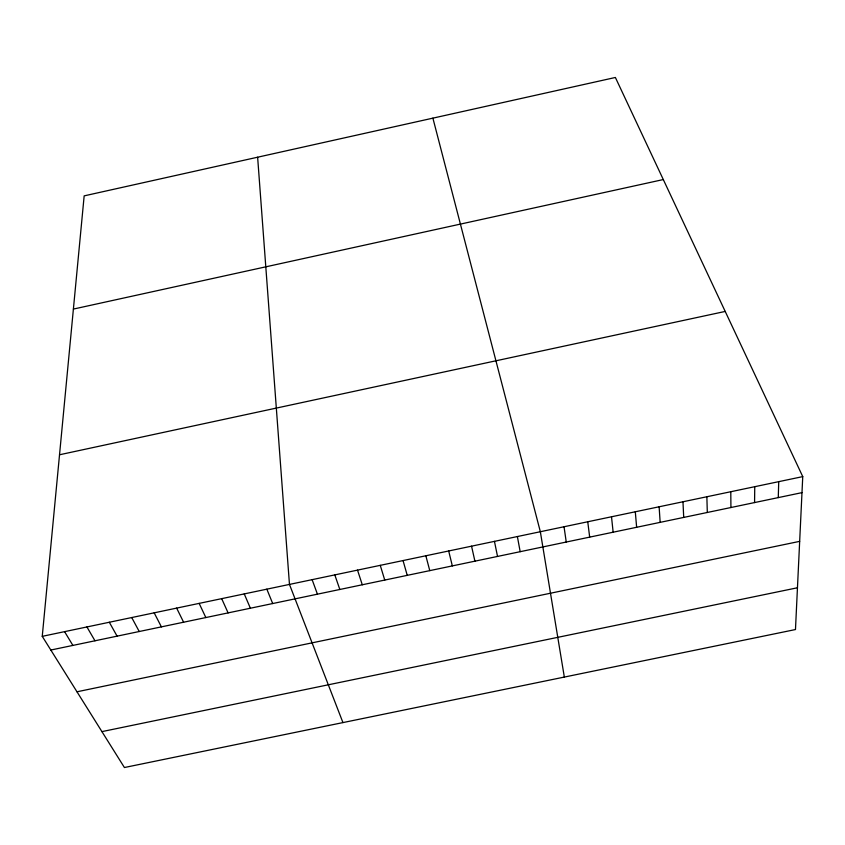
<?xml version="1.0" encoding="UTF-8"?>
<svg xmlns="http://www.w3.org/2000/svg" width="845" height="845" viewBox="0 0 845 845"><rect width="100%" height="100%" fill="white"/><g stroke="black" fill="none" stroke-linecap="round" stroke-linejoin="round"><path stroke-width="1.27" d="M754.574 502.564L754.743 486.699M778.266 497.599L778.731 481.661M802.75 476.612L795.472 629.546L124.416 767.524L42.25 636.338L84.162 195.871L615.382 77.476L802.75 476.612L42.25 636.338M73.388 309.08L663.304 179.552M59.53 454.768L725.211 311.435M50.837 650.037L801.989 492.635M76.979 691.791L799.666 541.36M101.928 731.622L797.458 587.771M64.579 631.648L72.892 645.422M86.929 626.948L94.978 640.795M109.311 622.247L117.085 636.158M131.725 617.547L139.235 631.521M154.17 612.826L161.406 626.874M176.647 608.104L183.608 622.216M199.145 603.383L205.842 617.558M221.686 598.651L228.097 612.9M244.247 593.908L250.384 608.22M266.84 589.166L272.703 603.552M342.943 722.591L289.465 584.413L257.63 157.212M312.122 579.659L317.435 594.172M334.8 574.896L339.838 589.483M357.519 570.121L362.283 584.772M380.261 565.347L384.75 580.071M403.044 560.562L407.237 575.35M425.848 555.767L429.767 570.628M432.893 118.152L540.346 531.727L564.333 677.067M448.684 550.972L452.328 565.907M471.552 546.176L474.911 561.175M494.452 541.36L497.525 556.432M517.383 536.543L520.171 551.69M564.037 526.752L566.245 542.036M587.75 521.766L589.673 537.124M611.505 516.781L613.143 532.202M635.303 511.785L636.634 527.28M659.121 506.778L660.156 522.358M682.971 501.772L683.711 517.415M706.864 496.754L707.307 512.471M730.788 491.727L730.925 507.528"/></g></svg>
